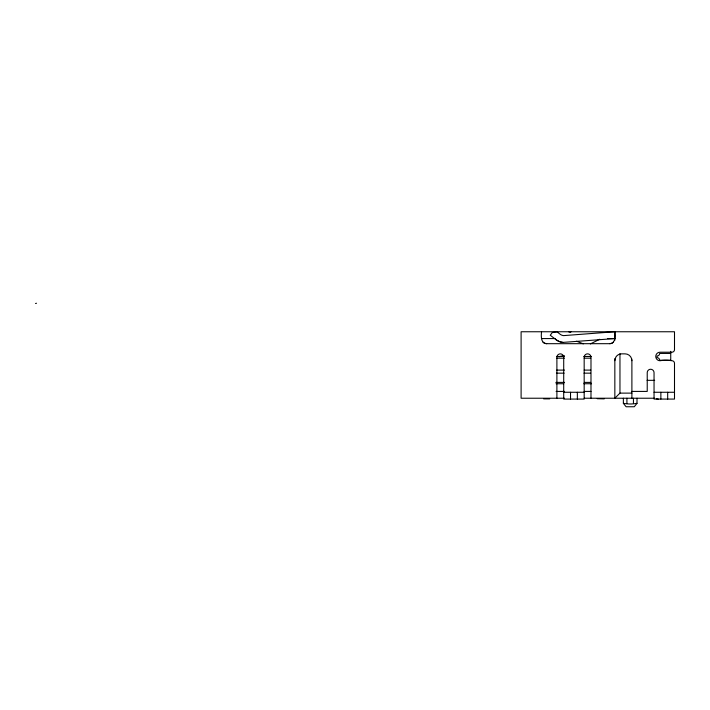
<?xml version="1.0" encoding="UTF-8"?>
<svg xmlns="http://www.w3.org/2000/svg" width="710" height="710" viewBox="0 0 710 710"><rect width="100%" height="100%" fill="white"/><g stroke="black" fill="none" stroke-linecap="round" stroke-linejoin="round"><path stroke-width="1.06" d="M614.833 338.572L562.941 342.397A13.694 13.659 90 0 1 556.028 339.664L550.241 335.235L552.309 332.529L557.093 331.889L560.163 334.25A6.851 6.825 -90 0 0 563.625 335.617L614.833 331.756C615.322 335.91 615.765 343.542 609.73 343.684L546.673 343.684C540.647 343.542 541.064 335.91 541.553 331.756M614.842 360.671L615.756 357.263A6.816 6.816 0 0 1 621.667 353.855L625.075 353.855A6.816 6.816 0 0 1 631.891 360.671L631.891 398.23M637.003 398.23L637.003 403.342L634.278 406.75L626.096 406.75L623.371 403.342L623.371 398.23M619.963 353.669L619.963 393.118L614.842 398.23L614.842 358.523M590.374 343.924L599.684 339.256M637.003 403.342C632.255 404.221 628.11 404.221 623.371 403.342M558.921 356.713L563.616 355.639A13.481 13.481 0 0 1 564.272 355.533M549.682 398.869L543.656 398.869M604.228 398.869L597.208 398.7M35.5 303.481L36.521 303.25M541.553 338.572L555.371 338.572M607.68 338.572L614.922 338.572M670.737 353.429L659.652 353.429A2.556 2.556 0 0 1 657.096 355.985L657.096 357.689A2.556 2.556 0 0 1 659.652 360.245L670.737 360.245M556.773 356.473L564.441 356.473M583.789 356.473L591.554 356.473M556.773 358.177L564.441 358.177M584.17 358.177L590.738 358.177M556.773 370.105L564.441 370.105M584.17 370.105L590.738 370.105M556.436 373.158L564.148 373.158M583.993 373.158L590.605 373.158M647.112 380.329L654.664 380.329M555.823 382.397L564.565 382.397M584.241 382.397L590.8 382.397M556.054 383.737L563.82 383.737M583.789 383.737L591.554 383.737M556.09 391.414L564.539 391.414M584.223 391.414L590.986 391.414M631.891 391.414L647.227 391.414L647.227 372.661A3.408 3.408 0 0 1 650.635 369.253A3.408 3.408 0 0 1 654.043 372.661L654.043 399.082L674.5 399.082L674.5 363.289A2.556 2.556 0 0 0 671.944 360.733C667.782 360.13 664.125 359.997 660.016 360.733A4.26 4.26 0 0 1 655.756 356.473A4.26 4.26 0 0 1 660.016 352.213L671.944 352.213A2.556 2.556 0 0 0 674.5 349.648L674.5 331.756L521.104 331.756L521.104 398.23L564.539 398.23M563.713 392.266L584.17 392.266M654.043 392.266L674.5 392.266M619.963 393.118L631.891 393.118M584.223 398.23L654.576 398.23M576.555 341.226L583.318 343.853M631.616 358.807L631.891 360.671M670.737 351.317L670.737 360.556M667.684 392.266L667.684 399.082M660.868 392.266L660.868 399.082M633.444 398.23L633.444 403.342M626.921 398.23L626.921 403.342M614.842 331.756L614.842 340.276M590.986 398.23L590.986 357.263A3.408 3.408 0 0 0 587.578 353.855A3.408 3.408 0 0 0 584.17 357.263L584.17 399.082L563.713 399.082L563.713 357.263A3.408 3.408 0 0 0 560.305 353.855A3.408 3.408 0 0 0 556.897 357.263L556.897 398.23M577.345 392.266L577.345 399.082M570.529 392.266L570.529 399.082M658.276 399.082A5.112 5.112 0 0 1 656.315 398.692M562.941 342.397A13.694 13.659 -90 0 1 556.019 339.664M613.351 342.184A5.094 5.05 0 0 1 609.73 343.684M546.673 343.684A5.094 5.05 0 0 1 543.052 342.184M570.804 331.934A10.721 10.712 -90 0 0 568.843 331.756A10.721 10.712 90 0 1 570.804 331.934"/></g></svg>
